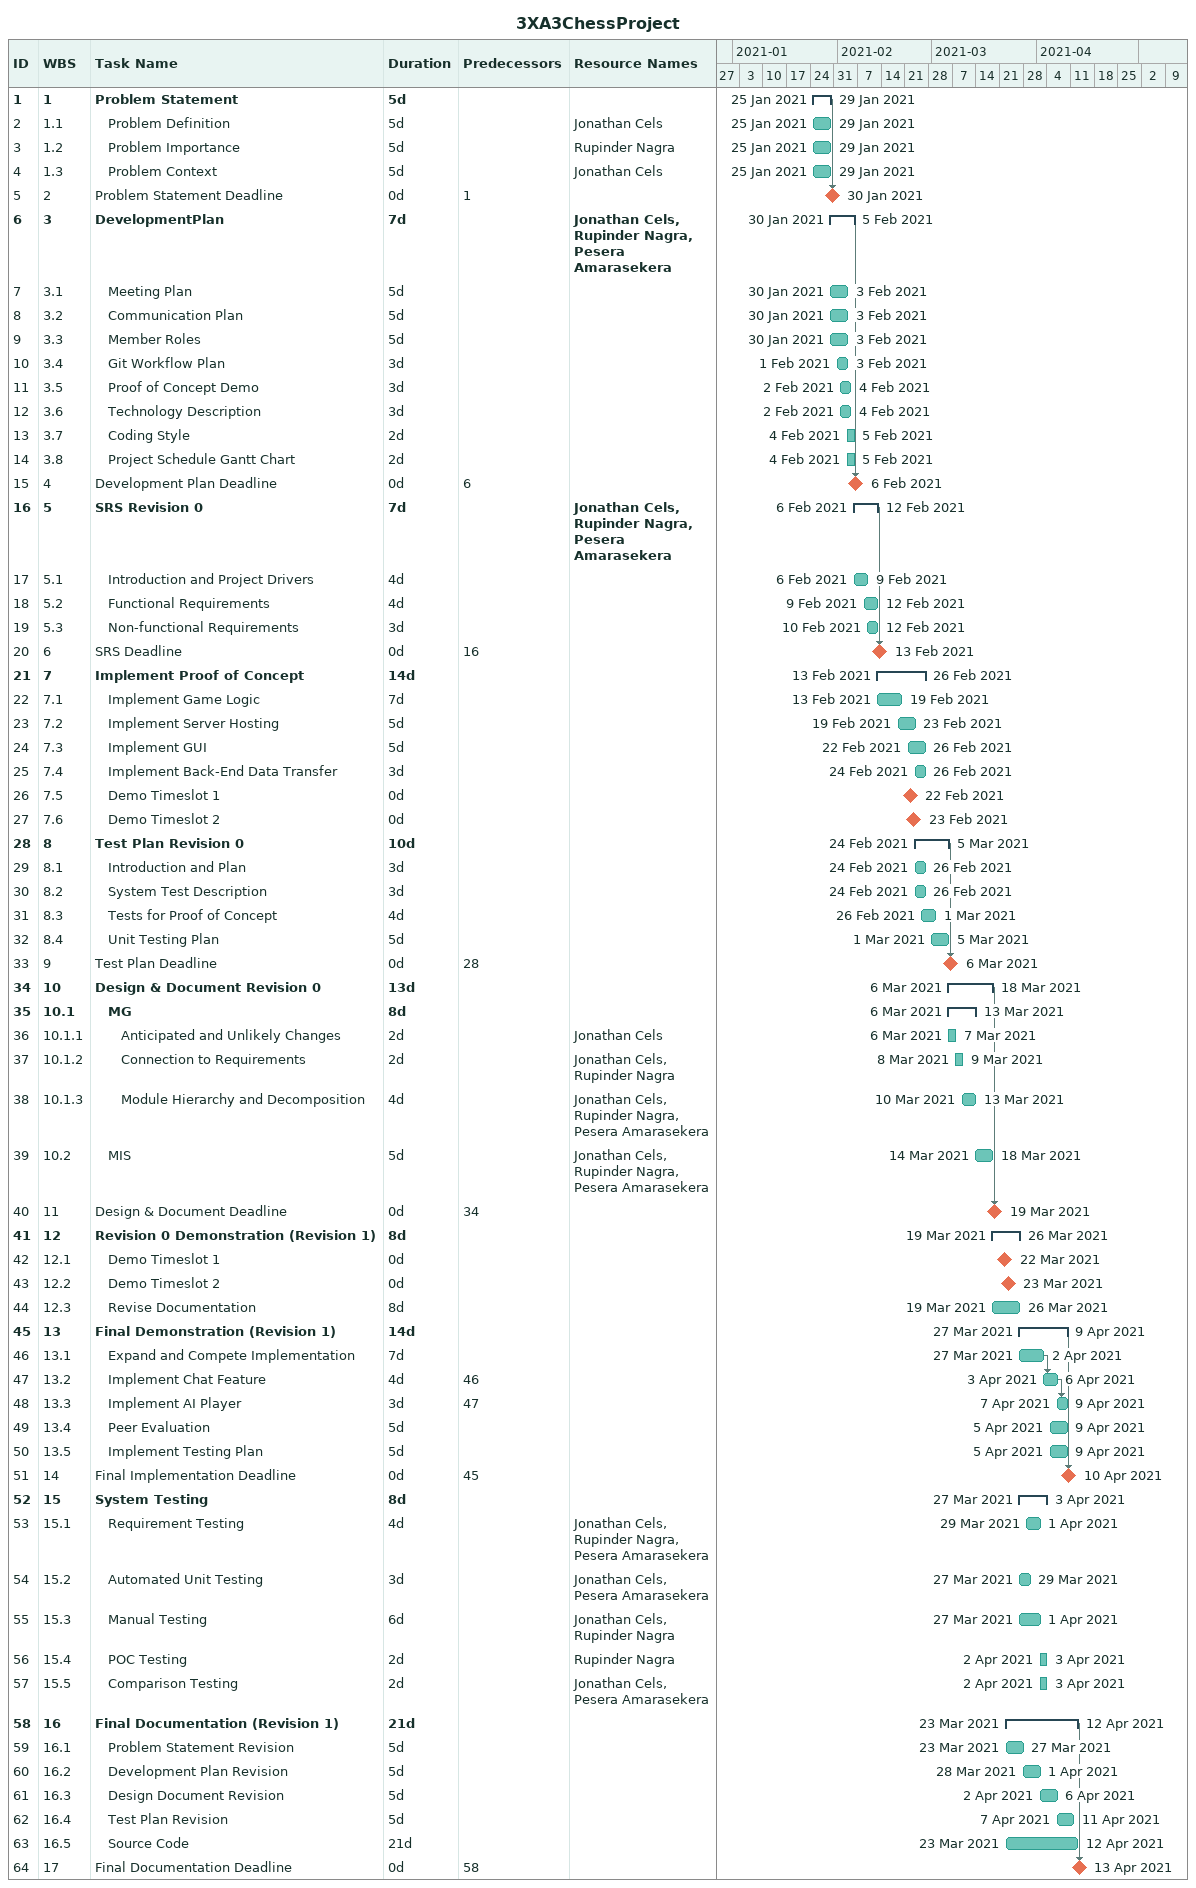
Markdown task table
3XA3ChessProject

| ID | WBS | Task | Duration | Start | Finish | Predecessors | Resources |
|---|---|---|---|---|---|---|---|
| 1 | 1 | **Problem Statement** | 5d | 2021-01-25 | 2021-01-29 |  |  |
| 2 | 1.1 | Problem Definition | 5d | 2021-01-25 | 2021-01-29 |  | Jonathan Cels |
| 3 | 1.2 | Problem Importance | 5d | 2021-01-25 | 2021-01-29 |  | Rupinder Nagra |
| 4 | 1.3 | Problem Context | 5d | 2021-01-25 | 2021-01-29 |  | Jonathan Cels |
| 5 | 2 | Problem Statement Deadline | 0d | 2021-01-30 | 2021-01-30 | 1 |  |
| 6 | 3 | **DevelopmentPlan** | 7d | 2021-01-30 | 2021-02-05 |  | Jonathan Cels, Rupinder Nagra, Pesera Amarasekera |
| 7 | 3.1 | Meeting Plan | 5d | 2021-01-30 | 2021-02-03 |  |  |
| 8 | 3.2 | Communication Plan | 5d | 2021-01-30 | 2021-02-03 |  |  |
| 9 | 3.3 | Member Roles | 5d | 2021-01-30 | 2021-02-03 |  |  |
| 10 | 3.4 | Git Workflow Plan | 3d | 2021-02-01 | 2021-02-03 |  |  |
| 11 | 3.5 | Proof of Concept Demo | 3d | 2021-02-02 | 2021-02-04 |  |  |
| 12 | 3.6 | Technology Description | 3d | 2021-02-02 | 2021-02-04 |  |  |
| 13 | 3.7 | Coding Style | 2d | 2021-02-04 | 2021-02-05 |  |  |
| 14 | 3.8 | Project Schedule Gantt Chart | 2d | 2021-02-04 | 2021-02-05 |  |  |
| 15 | 4 | Development Plan Deadline | 0d | 2021-02-06 | 2021-02-06 | 6 |  |
| 16 | 5 | **SRS Revision 0** | 7d | 2021-02-06 | 2021-02-12 |  | Jonathan Cels, Rupinder Nagra, Pesera Amarasekera |
| 17 | 5.1 | Introduction and Project Drivers | 4d | 2021-02-06 | 2021-02-09 |  |  |
| 18 | 5.2 | Functional Requirements | 4d | 2021-02-09 | 2021-02-12 |  |  |
| 19 | 5.3 | Non-functional Requirements | 3d | 2021-02-10 | 2021-02-12 |  |  |
| 20 | 6 | SRS Deadline | 0d | 2021-02-13 | 2021-02-13 | 16 |  |
| 21 | 7 | **Implement Proof of Concept** | 14d | 2021-02-13 | 2021-02-26 |  |  |
| 22 | 7.1 | Implement Game Logic | 7d | 2021-02-13 | 2021-02-19 |  |  |
| 23 | 7.2 | Implement Server Hosting | 5d | 2021-02-19 | 2021-02-23 |  |  |
| 24 | 7.3 | Implement GUI | 5d | 2021-02-22 | 2021-02-26 |  |  |
| 25 | 7.4 | Implement Back-End Data Transfer | 3d | 2021-02-24 | 2021-02-26 |  |  |
| 26 | 7.5 | Demo Timeslot 1 | 0d | 2021-02-22 | 2021-02-22 |  |  |
| 27 | 7.6 | Demo Timeslot 2 | 0d | 2021-02-23 | 2021-02-23 |  |  |
| 28 | 8 | **Test Plan Revision 0** | 10d | 2021-02-24 | 2021-03-05 |  |  |
| 29 | 8.1 | Introduction and Plan | 3d | 2021-02-24 | 2021-02-26 |  |  |
| 30 | 8.2 | System Test Description | 3d | 2021-02-24 | 2021-02-26 |  |  |
| 31 | 8.3 | Tests for Proof of Concept | 4d | 2021-02-26 | 2021-03-01 |  |  |
| 32 | 8.4 | Unit Testing Plan | 5d | 2021-03-01 | 2021-03-05 |  |  |
| 33 | 9 | Test Plan Deadline | 0d | 2021-03-06 | 2021-03-06 | 28 |  |
| 34 | 10 | **Design & Document Revision 0** | 13d | 2021-03-06 | 2021-03-18 |  |  |
| 35 | 10.1 | **MG** | 8d | 2021-03-06 | 2021-03-13 |  |  |
| 36 | 10.1.1 | Anticipated and Unlikely Changes | 2d | 2021-03-06 | 2021-03-07 |  | Jonathan Cels |
| 37 | 10.1.2 | Connection to Requirements | 2d | 2021-03-08 | 2021-03-09 |  | Jonathan Cels, Rupinder Nagra |
| 38 | 10.1.3 | Module Hierarchy and Decomposition | 4d | 2021-03-10 | 2021-03-13 |  | Jonathan Cels, Rupinder Nagra, Pesera Amarasekera |
| 39 | 10.2 | MIS | 5d | 2021-03-14 | 2021-03-18 |  | Jonathan Cels, Rupinder Nagra, Pesera Amarasekera |
| 40 | 11 | Design & Document Deadline | 0d | 2021-03-19 | 2021-03-19 | 34 |  |
| 41 | 12 | **Revision 0 Demonstration (Revision 1)** | 8d | 2021-03-19 | 2021-03-26 |  |  |
| 42 | 12.1 | Demo Timeslot 1 | 0d | 2021-03-22 | 2021-03-22 |  |  |
| 43 | 12.2 | Demo Timeslot 2 | 0d | 2021-03-23 | 2021-03-23 |  |  |
| 44 | 12.3 | Revise Documentation | 8d | 2021-03-19 | 2021-03-26 |  |  |
| 45 | 13 | **Final Demonstration (Revision 1)** | 14d | 2021-03-27 | 2021-04-09 |  |  |
| 46 | 13.1 | Expand and Compete Implementation | 7d | 2021-03-27 | 2021-04-02 |  |  |
| 47 | 13.2 | Implement Chat Feature | 4d | 2021-04-03 | 2021-04-06 | 46 |  |
| 48 | 13.3 | Implement AI Player | 3d | 2021-04-07 | 2021-04-09 | 47 |  |
| 49 | 13.4 | Peer Evaluation | 5d | 2021-04-05 | 2021-04-09 |  |  |
| 50 | 13.5 | Implement Testing Plan | 5d | 2021-04-05 | 2021-04-09 |  |  |
| 51 | 14 | Final Implementation Deadline | 0d | 2021-04-10 | 2021-04-10 | 45 |  |
| 52 | 15 | **System Testing** | 8d | 2021-03-27 | 2021-04-03 |  |  |
| 53 | 15.1 | Requirement Testing | 4d | 2021-03-29 | 2021-04-01 |  | Jonathan Cels, Rupinder Nagra, Pesera Amarasekera |
| 54 | 15.2 | Automated Unit Testing | 3d | 2021-03-27 | 2021-03-29 |  | Jonathan Cels, Pesera Amarasekera |
| 55 | 15.3 | Manual Testing | 6d | 2021-03-27 | 2021-04-01 |  | Jonathan Cels, Rupinder Nagra |
| 56 | 15.4 | POC Testing | 2d | 2021-04-02 | 2021-04-03 |  | Rupinder Nagra |
| 57 | 15.5 | Comparison Testing | 2d | 2021-04-02 | 2021-04-03 |  | Jonathan Cels, Pesera Amarasekera |
| 58 | 16 | **Final Documentation (Revision 1)** | 21d | 2021-03-23 | 2021-04-12 |  |  |
| 59 | 16.1 | Problem Statement Revision | 5d | 2021-03-23 | 2021-03-27 |  |  |
| 60 | 16.2 | Development Plan Revision | 5d | 2021-03-28 | 2021-04-01 |  |  |
| 61 | 16.3 | Design Document Revision | 5d | 2021-04-02 | 2021-04-06 |  |  |
| 62 | 16.4 | Test Plan Revision | 5d | 2021-04-07 | 2021-04-11 |  |  |
| 63 | 16.5 | Source Code | 21d | 2021-03-23 | 2021-04-12 |  |  |
| 64 | 17 | Final Documentation Deadline | 0d | 2021-04-13 | 2021-04-13 | 58 |  |
